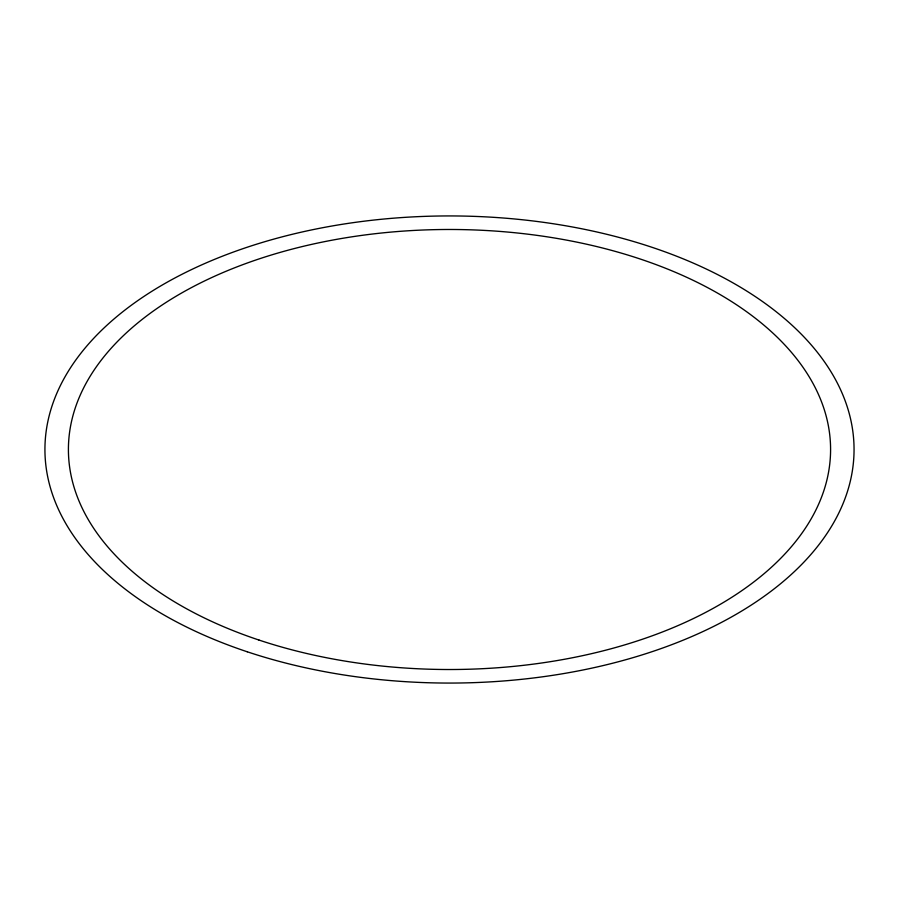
<?xml version="1.0" encoding="UTF-8"?>
<svg xmlns="http://www.w3.org/2000/svg" width="899" height="899" viewBox="0 0 899 899"><rect width="100%" height="100%" fill="white"/><g stroke="black" fill="none" stroke-linecap="round" stroke-linejoin="round"><path stroke-width="1.35" d="M247.225 651.775A404.55 233.56 0 0 0 854.05 449.5A404.55 233.56 0 0 0 247.225 247.225A404.55 233.56 0 0 0 247.225 651.775M258.957 640.043A381.086 220.019 0 0 0 830.586 449.5A381.086 220.019 0 0 0 258.957 258.957A381.086 220.019 0 0 0 258.957 640.043"/></g></svg>
